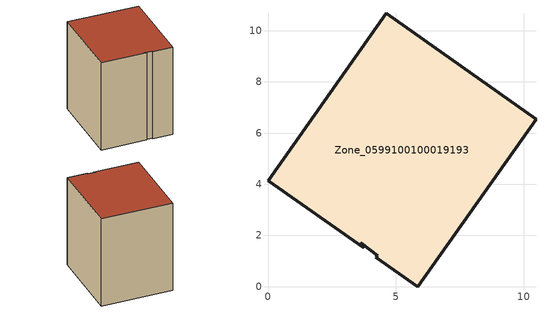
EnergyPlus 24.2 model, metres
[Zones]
Zone_0599100100019193
 floor ground (C_G): 4.22,1.15 4.3,1.21 3.62,1.71 3.75,1.51 0,4.14 4.62,10.68 10.48,6.54 5.86,0 z5.28
 wall outside (C_F): 5.86,0 10.48,6.54 4.62,10.68 0,4.14 3.75,1.51 3.62,1.71 4.3,1.21 4.22,1.15 5.86,0 z5.28:14.64
 roof outside (C_R): 4.3,1.21 4.22,1.15 5.86,0 10.48,6.54 4.62,10.68 0,4.14 3.75,1.51 3.62,1.71 z14.64
[BUILDING]
Pand.0599100100019193: North Axis=0; Terrain=City; Loads Convergence Tolerance Value=0.04; Temperature Convergence Tolerance Value=0.4; Solar Distribution=FullExterior; Maximum Number of Warmup Days=25; Minimum Number of Warmup Days=1
[Site:Location]
Rotterdam.The.Hague.AP_ZH_NLD Design_Conditions: Latitude=51.96; Longitude=4.45; Time Zone=1; Elevation=-4.5
[SITE:GROUNDTEMPERATURE:BUILDINGSURFACE]
18, 18, 18, 18, 18, 18, 18, 18, 18, 18, 18, 18
[MATERIAL] Thermal Absorptance=0.9; Solar Absorptance=0.7; Visible Absorptance=0.7
Name | Roughness | Thickness | Conductivity | Density | Specific Heat
G.TI.2015-2018 | MediumSmooth | 0.15 | 0.0428571 | 540 | 1210
F.TI.2015-2018 | Rough | 0.3 | 0.0666667 | 1920 | 840
R.TI.2015-2018 | MediumRough | 0.2 | 0.0333333 | 1500 | 1000
[CONSTRUCTION]
C_G: G.TI.2015-2018
C_F: F.TI.2015-2018
C_R: R.TI.2015-2018
[ZONE]
Zone_0599100100019193: Type=1; Multiplier=1; Ceiling Height=Autocalculate; Volume=Autocalculate; Floor Area=autocalculate; Part of Total Floor Area=Yes
[ZONEINFILTRATION:DESIGNFLOWRATE]
Infil_Zone_0599100100019193: Zone or ZoneList or Space or SpaceList=Zone_0599100100019193; Schedule=AlwaysOn; Design Flow Rate Calculation Method=Flow/Area; Flow Rate per Floor Area=0.0015; Constant Term Coefficient=1; Temperature Term Coefficient=0; Velocity Term Coefficient=0; Velocity Squared Term Coefficient=0
[HVACTEMPLATE:ZONE:IDEALLOADSAIRSYSTEM]
Zone_0599100100019193: Maximum Heating Supply Air Temperature=50; Minimum Cooling Supply Air Temperature=13; Maximum Heating Supply Air Humidity Ratio=0.0156; Minimum Cooling Supply Air Humidity Ratio=0.0077; Heating Limit=NoLimit; Cooling Limit=NoLimit; Dehumidification Control Type=ConstantSensibleHeatRatio; Cooling Sensible Heat Ratio=0.7; Dehumidification Setpoint=60; Humidification Control Type=None; Humidification Setpoint=30; Outdoor Air Method=None; Outdoor Air Flow Rate per Person=0.00944; Outdoor Air Flow Rate per Zone Floor Area=0; Outdoor Air Flow Rate per Zone=0; Demand Controlled Ventilation Type=None; Outdoor Air Economizer Type=NoEconomizer; Heat Recovery Type=None; Sensible Heat Recovery Effectiveness=0.7; Latent Heat Recovery Effectiveness=0.65
[ZONECONTROL:THERMOSTAT]
ThermostatControl_Zone_0599100100019193: Zone or ZoneList=Zone_0599100100019193; Control Type Schedule=DualSetpointControlType; Control 1=Thermostat_Zone_0599100100019193; Temperature Difference Between Cutout And Setpoint=0
[THERMOSTATSETPOINT:DUALSETPOINT]
Thermostat_Zone_0599100100019193: Heating Setpoint Temperature Schedule=HeatingSetpoint_Zone_0599100100019193; Cooling Setpoint Temperature Schedule=CoolingSetpoint_Zone_0599100100019193
[SCHEDULE:COMPACT]
HeatingSetpoint_Zone_0599100100019193: Through: 12/31, For: AllDays, Until: 24:00, 21
CoolingSetpoint_Zone_0599100100019193: Through: 12/31, For: AllDays, Until: 24:00, 24
DualSetpointControlType: Through: 12/31, For: AllDays, Until: 24:00, 4
AlwaysOn: Through: 12/31, For: AllDays, Until: 24:00, 1
